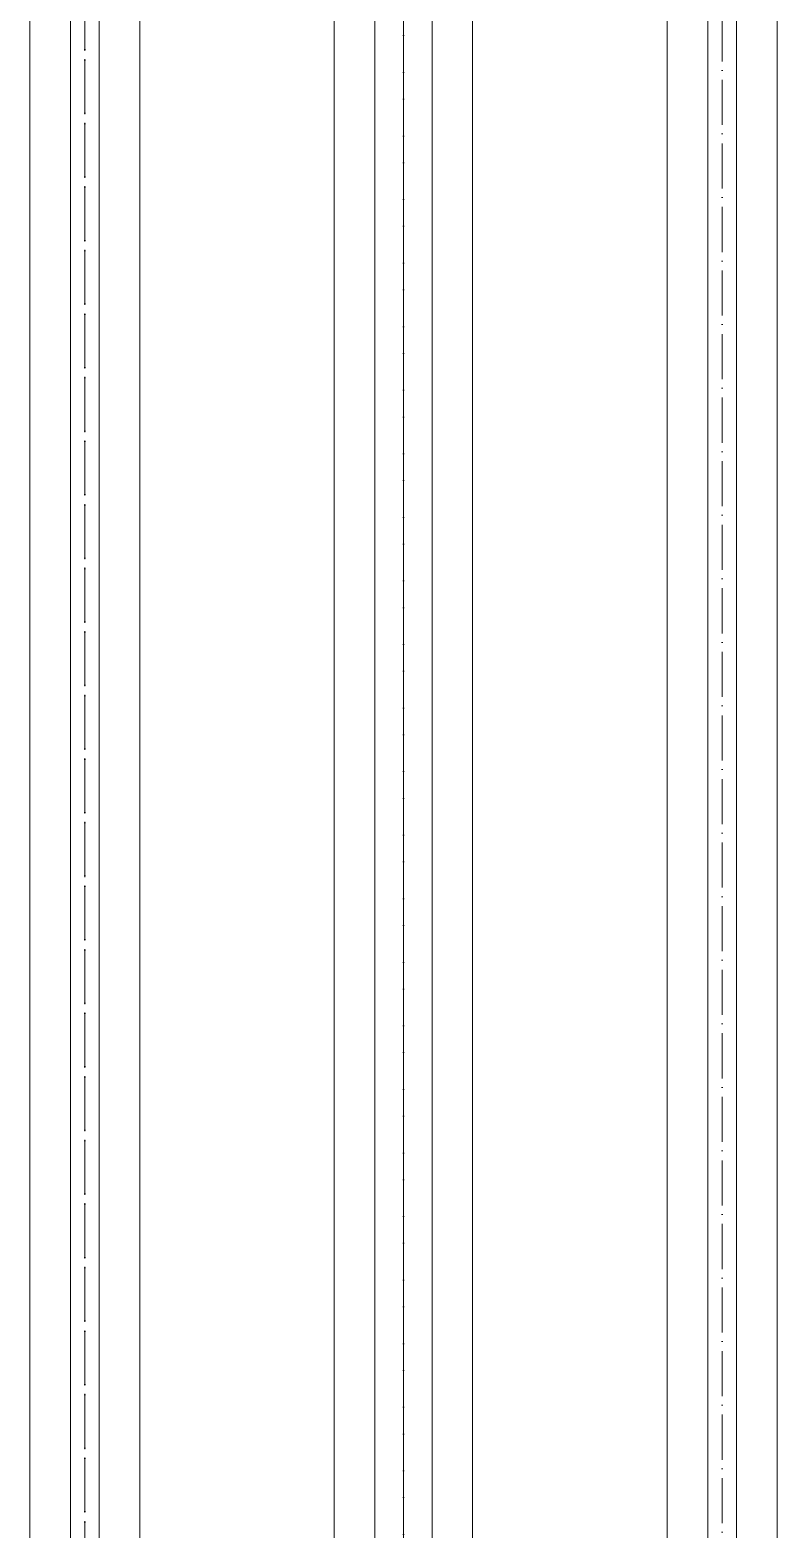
# Model space of a CAD drawing. Header units: millimetres. Extents: x -88595 to 880822, y -1054509 to -148035.
# Drawn here: x 424636.7 to 424802.5, y -355320.1 to -354987.6 of the extents above; entities that cross this region are included whole.
import ezdxf

# ---------------------------------------------------------------- set-up
doc = ezdxf.new("R2010")
doc.units = ezdxf.units.MM
doc.linetypes.add('$12$ADSK_Осевая', pattern=[14, 10, -2, 0, -2])
doc.layers.add('Изоляция', color=7, linetype='Continuous', lineweight=18)
doc.layers.add('Трубопровод', color=7, linetype='Continuous', lineweight=18)

msp = doc.modelspace()

# ---------------------------------------------------------------- linework, layer by layer
at = {"layer": 'Изоляция', "color": 134, "true_color": 0x00a6a6}
for p, q in [((424704.27, -352461.11), (424704.27, -355417.79)), ((424734.97, -355417.79), (424734.97, -352461.11))]:
    msp.add_line(p, q, dxfattribs=at)
at = {"layer": 'Изоляция', "color": 190, "true_color": 0x8000ff}
for p, q in [((424778.16, -352474.74), (424778.16, -355389.93)), ((424802.51, -355389.93), (424802.51, -352474.74)), ((424636.74, -352498.35), (424636.74, -355471.58)), ((424661.09, -355471.58), (424661.09, -352498.35))]:
    msp.add_line(p, q, dxfattribs=at)
at = {"layer": 'Трубопровод', "color": 134, "true_color": 0x00a6a6}
for p, q in [((424713.27, -352461.11), (424713.27, -355417.79)), ((424725.97, -355417.79), (424725.97, -352461.11))]:
    msp.add_line(p, q, dxfattribs=at)
at = {"layer": 'Трубопровод', "color": 134, "linetype": '$12$ADSK_Осевая', "true_color": 0x00a6a6}
for p, q in [((424719.62, -352461.11), (424719.62, -355336.14)), ((424719.62, -352461.11), (424719.62, -355336.14)), ((424719.62, -352495.24), (424719.62, -355417.79)), ((424719.62, -352495.24), (424719.62, -355417.79))]:
    msp.add_line(p, q, dxfattribs=at)
at = {"layer": 'Трубопровод', "color": 190, "true_color": 0x8000ff}
for p, q in [((424787.16, -352474.74), (424787.16, -355389.93)), ((424793.51, -355389.93), (424793.51, -352474.74)), ((424645.74, -352498.35), (424645.74, -355471.58)), ((424652.09, -355471.58), (424652.09, -352498.35))]:
    msp.add_line(p, q, dxfattribs=at)
at = {"layer": 'Трубопровод', "color": 190, "linetype": '$12$ADSK_Осевая', "true_color": 0x8000ff}
for p, q in [((424790.33, -352474.74), (424790.33, -355389.93)), ((424790.33, -352474.74), (424790.33, -355389.93)), ((424648.91, -352498.35), (424648.91, -355389.93)), ((424648.91, -352498.35), (424648.91, -355389.93)), ((424648.91, -355471.58), (424648.91, -352527.66)), ((424648.91, -355471.58), (424648.91, -352527.66))]:
    msp.add_line(p, q, dxfattribs=at)

doc.saveas('drawing.dxf')
